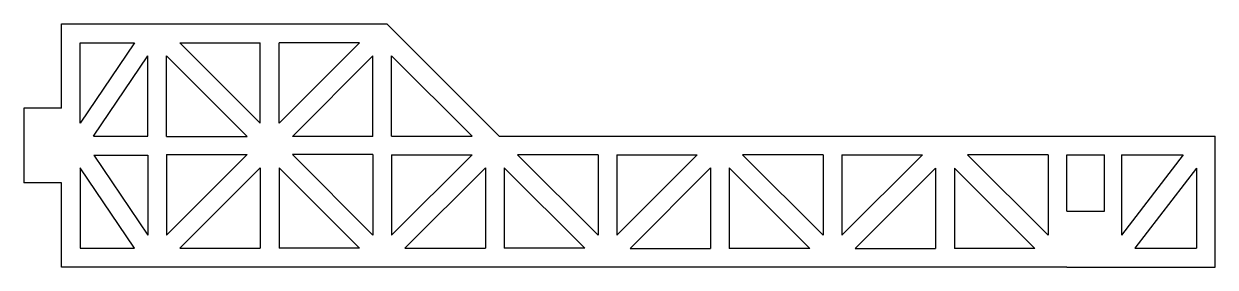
# Model space of a CAD drawing. Extents: x -115 to 12, y 33 to 59.
import ezdxf

# ---------------------------------------------------------------- set-up
doc = ezdxf.new("R2010")
doc.units = 0
doc.layers.get('0').update_dxf_attribs({"linetype": 'continuous'})

# ---------------------------------------------------------------- blocks, each defined once
blk = doc.blocks.new('BODY014')
at = {"color": 0}
for p, q in [((-111.2, 50.05), (-111.2, 59.05)), ((-111.2, 59.05), (-76.5, 59.05)), ((-64.53, 47.05), (-76.5, 59.05)), ((-109.2, 48.44), (-109.2, 57.03)), ((-109.2, 57.03), (-103.4, 57.03)), ((-103.4, 57.03), (-109.2, 48.44)), ((-98.57, 57.02), (-89.99, 57.02)), ((-89.99, 48.43), (-98.57, 57.02)), ((-89.99, 48.43), (-89.99, 57.02)), ((-79.4, 57.02), (-87.99, 57.02)), ((-87.99, 48.43), (-87.99, 57.02)), ((-87.99, 48.43), (-79.4, 57.02)), ((-107.79, 47.03), (-101.99, 55.61)), ((-101.99, 47.03), (-101.99, 55.61)), ((-99.99, 47.02), (-99.99, 55.61)), ((-99.99, 55.61), (-91.4, 47.02)), ((-77.99, 55.61), (-86.57, 47.02)), ((-77.99, 47.02), (-77.99, 55.61)), ((-75.99, 47.03), (-75.99, 55.62)), ((-75.99, 55.62), (-67.4, 47.05)), ((-115.2, 50.05), (-115.2, 46.05)), ((-111.2, 50.05), (-115.2, 50.05)), ((-107.79, 47.03), (-101.99, 47.03)), ((-99.99, 47.02), (-91.4, 47.02)), ((-77.99, 47.02), (-86.57, 47.02)), ((-75.99, 47.03), (-67.4, 47.05)), ((-64.53, 47.05), (11.8, 47.05)), ((11.8, 33.05), (11.8, 47.05)), ((-115.2, 46.05), (-115.2, 42.05)), ((-107.74, 45.03), (-101.99, 36.49)), ((-107.74, 45.03), (-101.99, 45.03)), ((-101.99, 45.03), (-101.99, 36.49)), ((-99.99, 45.08), (-99.99, 36.49)), ((-99.99, 36.49), (-91.4, 45.08)), ((-99.99, 45.08), (-91.4, 45.08)), ((-77.99, 36.49), (-86.57, 45.08)), ((-77.99, 45.08), (-86.57, 45.08)), ((-77.99, 45.08), (-77.99, 36.49)), ((-75.99, 45.07), (-75.99, 36.48)), ((-75.99, 36.48), (-67.4, 45.07)), ((-75.99, 45.07), (-67.4, 45.07)), ((-53.99, 36.48), (-62.58, 45.07)), ((-53.99, 45.07), (-62.58, 45.07)), ((-53.99, 45.07), (-53.99, 36.48)), ((-52, 45.06), (-52, 36.47)), ((-52, 36.47), (-43.41, 45.06)), ((-52, 45.06), (-43.41, 45.06)), ((-30, 36.47), (-38.58, 45.06)), ((-30, 45.06), (-38.58, 45.06)), ((-30, 45.06), (-30, 36.47)), ((-28, 45.05), (-28, 36.46)), ((-28, 36.46), (-19.41, 45.05)), ((-28, 45.05), (-19.41, 45.05)), ((-6, 36.46), (-14.59, 45.05)), ((-6, 45.05), (-14.59, 45.05)), ((-6, 45.05), (-6, 36.46)), ((-4, 45.05), (0, 45.05)), ((-4, 39.05), (-4, 45.05)), ((0, 39.05), (0, 45.05)), ((1.8, 45.05), (1.8, 36.49)), ((8.39, 45.05), (1.8, 36.49)), ((1.8, 45.05), (8.39, 45.05)), ((-109.2, 43.66), (-109.2, 35.07)), ((-103.4, 35.07), (-109.2, 43.66)), ((-89.99, 43.67), (-98.57, 35.08)), ((-89.99, 43.67), (-89.99, 35.08)), ((-87.99, 43.67), (-87.99, 35.08)), ((-87.99, 43.67), (-79.4, 35.08)), ((-65.99, 43.66), (-74.58, 35.07)), ((-65.99, 43.66), (-65.99, 35.07)), ((-63.99, 43.66), (-63.99, 35.07)), ((-63.99, 43.66), (-55.4, 35.07)), ((-42, 43.65), (-50.58, 35.06)), ((-42, 43.65), (-42, 35.06)), ((-40, 43.65), (-40, 35.06)), ((-40, 43.65), (-31.41, 35.06)), ((-18, 43.64), (-26.59, 35.05)), ((-18, 43.64), (-18, 35.05)), ((-16, 43.64), (-16, 35.05)), ((-16, 43.64), (-7.41, 35.05)), ((9.8, 43.64), (3.24, 35.1)), ((9.8, 43.64), (9.8, 35.1)), ((-111.2, 42.05), (-115.2, 42.05)), ((-111.2, 33.05), (-111.2, 42.05)), ((-4, 39.05), (0, 39.05)), ((-109.2, 35.07), (-103.4, 35.07)), ((-98.57, 35.08), (-89.99, 35.08)), ((-79.4, 35.08), (-87.99, 35.08)), ((-74.58, 35.07), (-65.99, 35.07)), ((-55.4, 35.07), (-63.99, 35.07)), ((-50.58, 35.06), (-42, 35.06)), ((-31.41, 35.06), (-40, 35.06)), ((-26.59, 35.05), (-18, 35.05)), ((-7.41, 35.05), (-16, 35.05)), ((3.24, 35.1), (9.8, 35.1)), ((-4, 33.05), (-111.2, 33.05)), ((-4, 33.05), (0, 33.05)), ((0, 33.05), (11.8, 33.05))]:
    blk.add_line(p, q, dxfattribs=at)

msp = doc.modelspace()

# ---------------------------------------------------------------- block references
at = {"color": 0}
msp.add_blockref('BODY014', (0, 0), dxfattribs=at)

doc.saveas('drawing.dxf')
